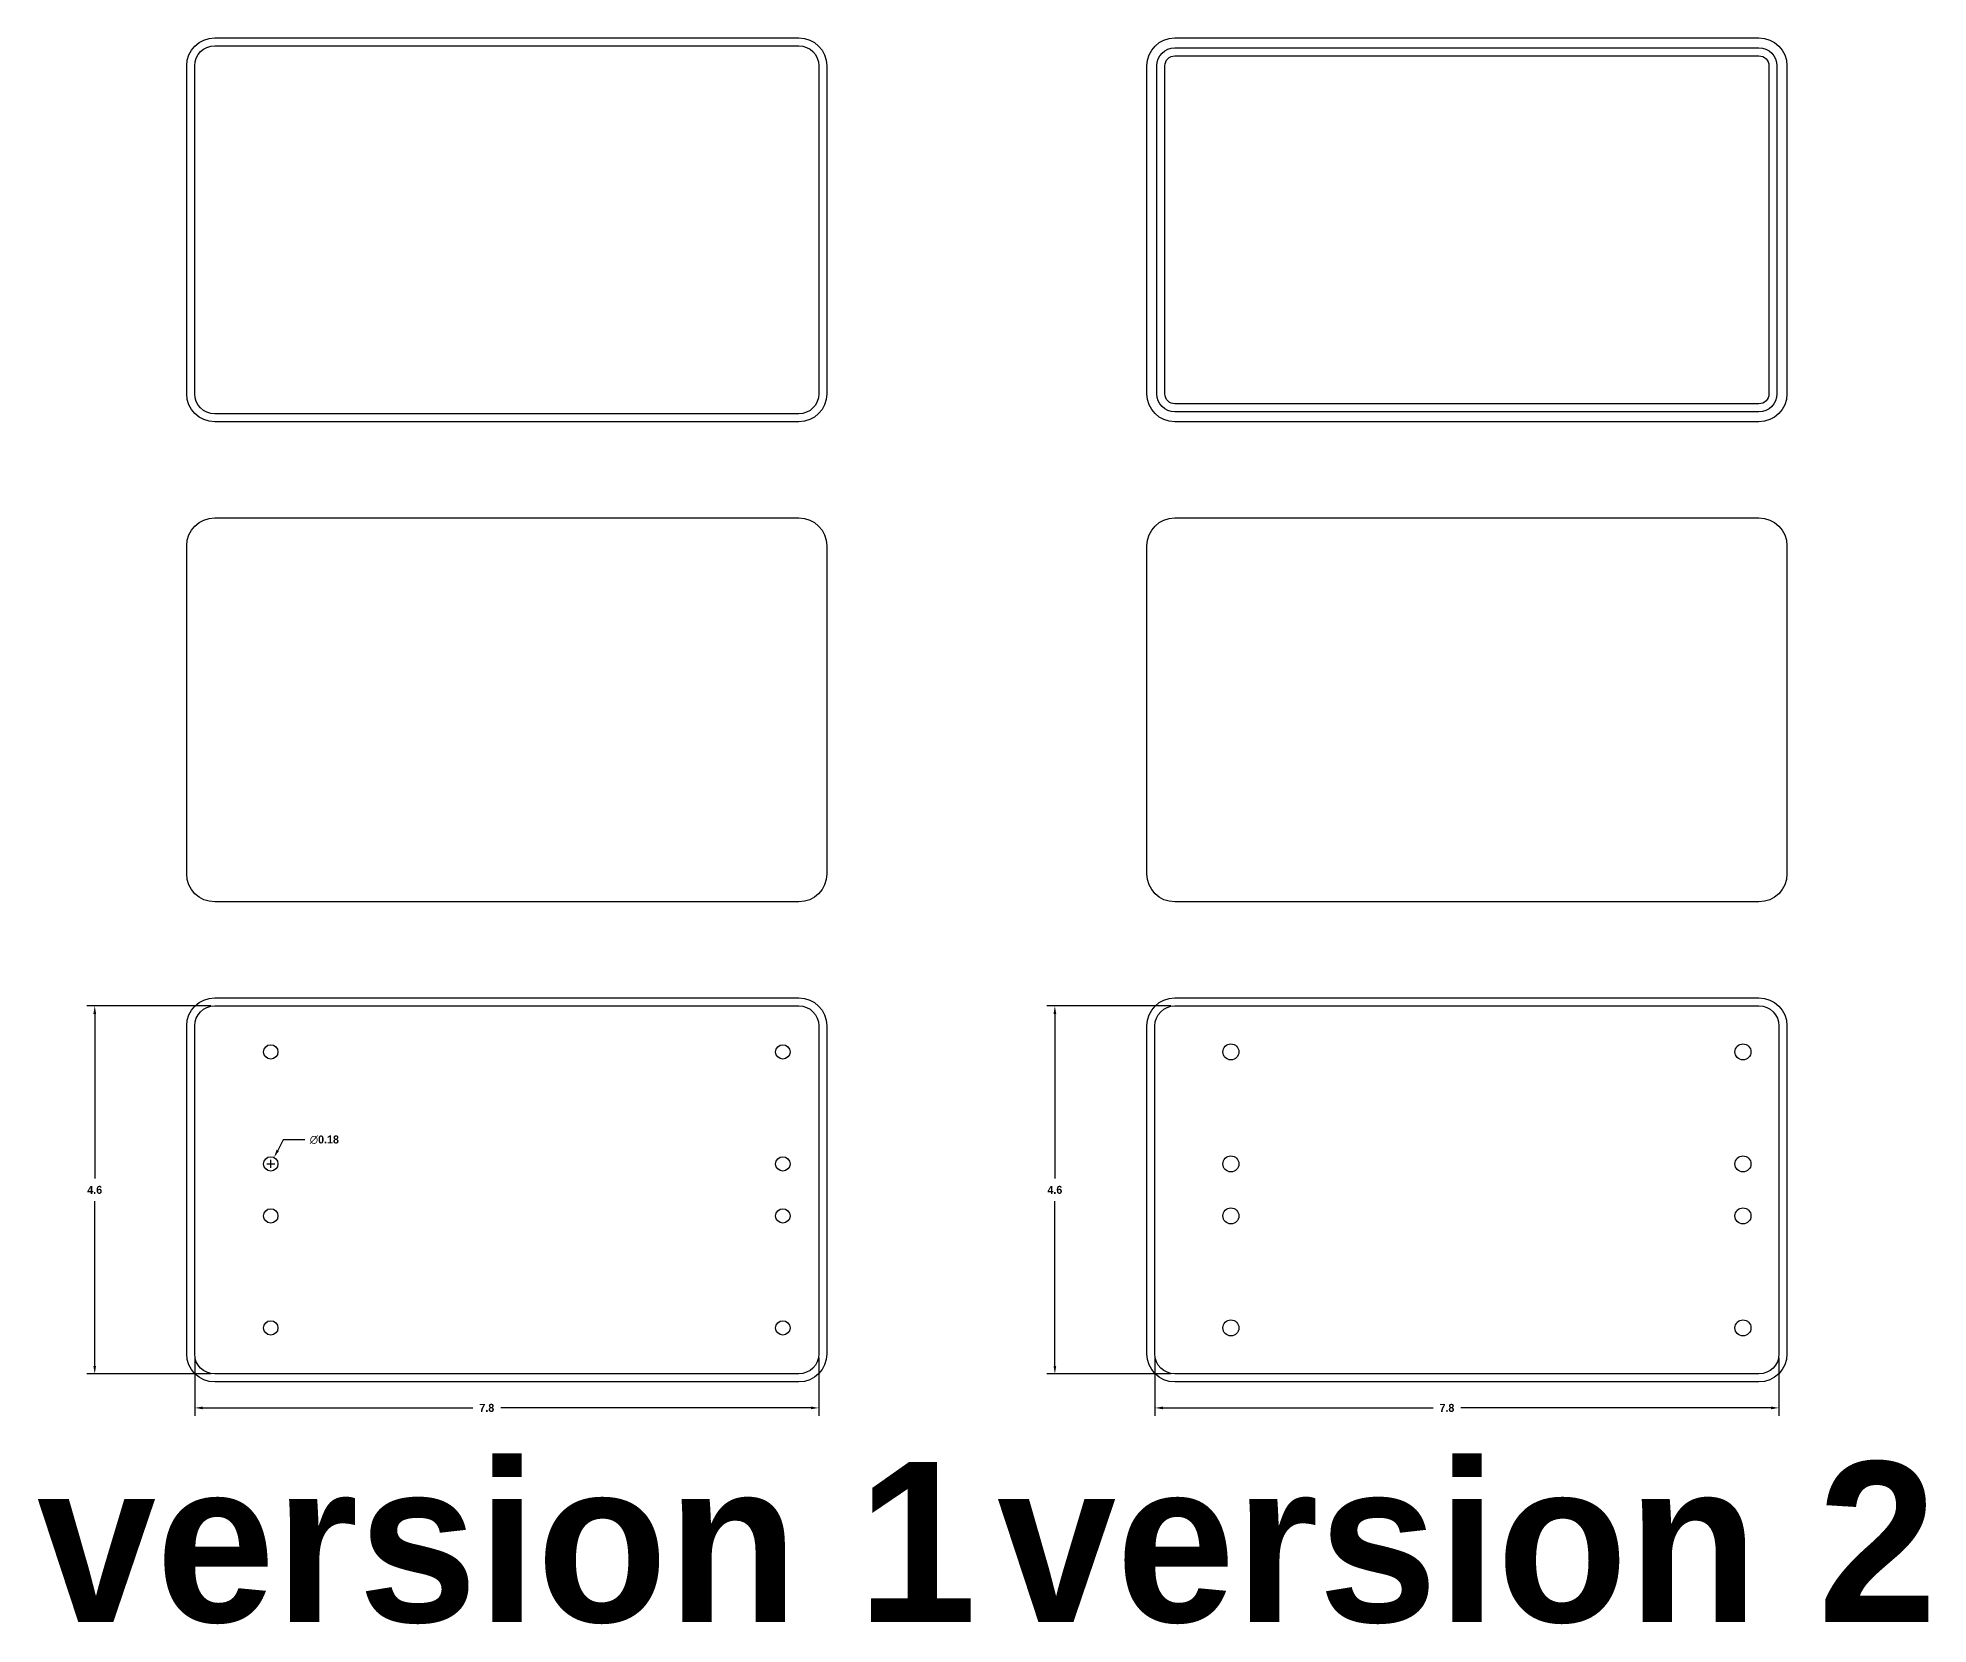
# Model space of a CAD drawing. Header units: inches. Extents: x -2 to 252, y -4 to 336.
# Drawn here: x 9.09 to 32.71, y 20.75 to 40.58 of the extents above; entities that cross this region are included whole.
import ezdxf
from ezdxf.enums import TextEntityAlignment as Align

# ---------------------------------------------------------------- set-up
doc = ezdxf.new("R2010")
doc.units = ezdxf.units.IN
doc.header["$MEASUREMENT"] = 0
for name, color, linetype in [('G-ANNO-DIMS', 1, 'Continuous'), ('G-ANNO-TEXT', 7, 'Continuous'), ('M-ENCL', 171, 'Continuous')]:
    doc.layers.add(name, color=color, linetype=linetype)
doc.styles.add('RJR', font='cityb___.ttf', dxfattribs={"height": 0.1})
doc.dimstyles.new('flux-dims', dxfattribs={"dimtxt": 0.1, "dimasz": 0.1, "dimexe": 0.1, "dimexo": 0.05, "dimgap": 0.09, "dimtad": 0, "dimtih": 1, "dimtoh": 1, "dimdsep": 46, "dimtxsty": 'RJR', "dimcen": 0.05, "dimadec": 0, "dimazin": 0, "dimtfac": 1, "dimtofl": 0, "dimtmove": 0, "dimatfit": 3, "dimfxl": 1, "dimtolj": 1, "dimtzin": 0, "dimarcsym": 0})

# ---------------------------------------------------------------- blocks, each defined once
blk = doc.blocks.new('*D86')
at = {"layer": 'Defpoints', "color": 0, "transparency": 16777216}
for p in [(11.3, 28.475), (9.8, 23.875), (11.3, 23.875)]:
    blk.add_point(p, dxfattribs=at)
at = {"layer": 'G-ANNO-DIMS', "color": 0, "lineweight": -2, "transparency": 16777216}
for p, q in [((11.25, 28.475), (9.7, 28.475)), ((9.8, 28.375), (9.8, 26.316)), ((9.8, 23.975), (9.8, 26.034)), ((11.25, 23.875), (9.7, 23.875))]:
    blk.add_line(p, q, dxfattribs=at)
at = {"layer": 'G-ANNO-DIMS', "color": 0, "transparency": 16777216}
for points in [[(9.783, 28.375), (9.817, 28.375), (9.8, 28.475)], [(9.783, 23.975), (9.817, 23.975), (9.8, 23.875)]]:
    blk.add_solid(points, dxfattribs=at)
at = {"layer": 'G-ANNO-DIMS', "color": 0, "transparency": 16777216, "insert": (9.8, 26.175), "char_height": 0.1, "attachment_point": 5, "style": 'RJR'}
blk.add_mtext('\\A1;4.6', dxfattribs=at)
blk = doc.blocks.new('*D87')
at = {"layer": 'Defpoints', "color": 0, "transparency": 16777216}
for p in [(11.05, 24.125), (18.85, 24.125), (18.85, 23.45)]:
    blk.add_point(p, dxfattribs=at)
at = {"layer": 'G-ANNO-DIMS', "color": 0, "lineweight": -2, "transparency": 16777216}
for p, q in [((11.05, 24.075), (11.05, 23.35)), ((18.85, 24.075), (18.85, 23.35)), ((11.15, 23.45), (14.526, 23.45)), ((18.75, 23.45), (14.874, 23.45))]:
    blk.add_line(p, q, dxfattribs=at)
at = {"layer": 'G-ANNO-DIMS', "color": 0, "transparency": 16777216}
for points in [[(11.15, 23.467), (11.15, 23.433), (11.05, 23.45)], [(18.75, 23.467), (18.75, 23.433), (18.85, 23.45)]]:
    blk.add_solid(points, dxfattribs=at)
at = {"layer": 'G-ANNO-DIMS', "color": 0, "transparency": 16777216, "insert": (14.7, 23.45), "char_height": 0.1, "attachment_point": 5, "style": 'RJR'}
blk.add_mtext('\\A1;7.8', dxfattribs=at)
blk = doc.blocks.new('*D76')
at = {"layer": 'Defpoints', "color": 0, "transparency": 16777216}
for p in [(12.041, 26.58), (11.959, 26.42)]:
    blk.add_point(p, dxfattribs=at)
at = {"layer": 'G-ANNO-DIMS', "color": 0, "lineweight": -2, "transparency": 16777216}
for p, q in [((12.155, 26.802), (12.087, 26.669)), ((12.426, 26.802), (12.155, 26.802)), ((11.95, 26.5), (12.05, 26.5)), ((12, 26.45), (12, 26.55))]:
    blk.add_line(p, q, dxfattribs=at)
at = {"layer": 'G-ANNO-DIMS', "color": 0, "transparency": 16777216}
blk.add_solid([(12.072, 26.677), (12.102, 26.661), (12.041, 26.58)], dxfattribs=at)
at = {"layer": 'G-ANNO-DIMS', "color": 0, "transparency": 16777216, "insert": (12.67, 26.802), "char_height": 0.1, "attachment_point": 5, "style": 'RJR'}
blk.add_mtext('\\A1;∅0.18', dxfattribs=at)
blk = doc.blocks.new('*D88')
at = {"layer": 'Defpoints', "color": 0, "transparency": 16777216}
for p in [(23.3, 28.475), (21.8, 23.875), (23.3, 23.875)]:
    blk.add_point(p, dxfattribs=at)
at = {"layer": 'G-ANNO-DIMS', "color": 0, "lineweight": -2, "transparency": 16777216}
for p, q in [((23.25, 28.475), (21.7, 28.475)), ((21.8, 28.375), (21.8, 26.316)), ((21.8, 23.975), (21.8, 26.034)), ((23.25, 23.875), (21.7, 23.875))]:
    blk.add_line(p, q, dxfattribs=at)
at = {"layer": 'G-ANNO-DIMS', "color": 0, "transparency": 16777216}
for points in [[(21.783, 28.375), (21.817, 28.375), (21.8, 28.475)], [(21.783, 23.975), (21.817, 23.975), (21.8, 23.875)]]:
    blk.add_solid(points, dxfattribs=at)
at = {"layer": 'G-ANNO-DIMS', "color": 0, "transparency": 16777216, "insert": (21.8, 26.175), "char_height": 0.1, "attachment_point": 5, "style": 'RJR'}
blk.add_mtext('\\A1;4.6', dxfattribs=at)
blk = doc.blocks.new('*D89')
at = {"layer": 'Defpoints', "color": 0, "transparency": 16777216}
for p in [(23.05, 24.125), (30.85, 24.125), (30.85, 23.45)]:
    blk.add_point(p, dxfattribs=at)
at = {"layer": 'G-ANNO-DIMS', "color": 0, "lineweight": -2, "transparency": 16777216}
for p, q in [((23.05, 24.075), (23.05, 23.35)), ((30.85, 24.075), (30.85, 23.35)), ((23.15, 23.45), (26.526, 23.45)), ((30.75, 23.45), (26.874, 23.45))]:
    blk.add_line(p, q, dxfattribs=at)
at = {"layer": 'G-ANNO-DIMS', "color": 0, "transparency": 16777216}
for points in [[(23.15, 23.467), (23.15, 23.433), (23.05, 23.45)], [(30.75, 23.467), (30.75, 23.433), (30.85, 23.45)]]:
    blk.add_solid(points, dxfattribs=at)
at = {"layer": 'G-ANNO-DIMS', "color": 0, "transparency": 16777216, "insert": (26.7, 23.45), "char_height": 0.1, "attachment_point": 5, "style": 'RJR'}
blk.add_mtext('\\A1;7.8', dxfattribs=at)

msp = doc.modelspace()

# ---------------------------------------------------------------- linework, layer by layer
at = {"layer": 'M-ENCL'}
for points in [[(11.3, 40.575), (18.6, 40.575, -0.41421356), (18.95, 40.225), (18.95, 36.125, -0.41421356), (18.6, 35.775), (11.3, 35.775, -0.41421356), (10.95, 36.125), (10.95, 40.225, -0.41421356)], [(11.3, 40.475), (18.6, 40.475, -0.41421356), (18.85, 40.225), (18.85, 36.125, -0.41421356), (18.6, 35.875), (11.3, 35.875, -0.41421356), (11.05, 36.125), (11.05, 40.225, -0.41421356)], [(23.3, 40.575), (30.6, 40.575, -0.41421356), (30.95, 40.225), (30.95, 36.125, -0.41421356), (30.6, 35.775), (23.3, 35.775, -0.41421356), (22.95, 36.125), (22.95, 40.225, -0.41421356)], [(23.3, 40.45), (30.6, 40.45, -0.41421356), (30.825, 40.225), (30.825, 36.125, -0.41421356), (30.6, 35.9), (23.3, 35.9, -0.41421356), (23.075, 36.125), (23.075, 40.225, -0.41421356)], [(23.3, 40.35), (30.6, 40.35, -0.41421356), (30.725, 40.225), (30.725, 36.125, -0.41421356), (30.6, 36), (23.3, 36, -0.41421356), (23.175, 36.125), (23.175, 40.225, -0.41421356)], [(11.3, 34.575), (18.6, 34.575, -0.41421356), (18.95, 34.225), (18.95, 30.125, -0.41421356), (18.6, 29.775), (11.3, 29.775, -0.41421356), (10.95, 30.125), (10.95, 34.225, -0.41421356)], [(23.3, 34.575), (30.6, 34.575, -0.41421356), (30.95, 34.225), (30.95, 30.125, -0.41421356), (30.6, 29.775), (23.3, 29.775, -0.41421356), (22.95, 30.125), (22.95, 34.225, -0.41421356)], [(11.3, 28.575), (18.6, 28.575, -0.41421356), (18.95, 28.225), (18.95, 24.125, -0.41421356), (18.6, 23.775), (11.3, 23.775, -0.41421356), (10.95, 24.125), (10.95, 28.225, -0.41421356)], [(11.3, 28.475), (18.6, 28.475, -0.41421356), (18.85, 28.225), (18.85, 24.125, -0.41421356), (18.6, 23.875), (11.3, 23.875, -0.41421356), (11.05, 24.125), (11.05, 28.225, -0.41421356)], [(23.3, 28.575), (30.6, 28.575, -0.41421356), (30.95, 28.225), (30.95, 24.125, -0.41421356), (30.6, 23.775), (23.3, 23.775, -0.41421356), (22.95, 24.125), (22.95, 28.225, -0.41421356)], [(23.3, 28.475), (30.6, 28.475, -0.41421356), (30.85, 28.225), (30.85, 24.125, -0.41421356), (30.6, 23.875), (23.3, 23.875, -0.41421356), (23.05, 24.125), (23.05, 28.225, -0.41421356)]]:
    msp.add_lwpolyline(points, format="xyb", close=True, dxfattribs=at)
for centre, radius in [((12, 27.9), 0.09), ((18.4, 27.9), 0.09), ((24, 27.9), 0.1), ((30.4, 27.9), 0.1), ((12, 26.5), 0.09), ((18.4, 26.5), 0.09), ((24, 26.5), 0.1), ((30.4, 26.5), 0.1), ((12, 25.85), 0.09), ((18.4, 25.85), 0.09), ((24, 25.85), 0.1), ((30.4, 25.85), 0.1), ((12, 24.45), 0.09), ((18.4, 24.45), 0.09), ((24, 24.45), 0.1), ((30.4, 24.45), 0.1)]:
    msp.add_circle(centre, radius, dxfattribs=at)

# ---------------------------------------------------------------- texts
at = {"layer": 'G-ANNO-TEXT', "style": 'RJR'}
for s, p in [('version 1', (14.95, 22.775)), ('version 2', (26.95, 22.775))]:
    msp.add_text(s, height=2, dxfattribs=at).set_placement(p, align=Align.TOP_CENTER)

# ---------------------------------------------------------------- dimensions: what is measured, and where the dimension line sits
at = {"layer": 'G-ANNO-DIMS'}
for base, p1, p2, picture, middle in [((9.8, 23.875), (11.3, 28.475), (11.3, 23.875), '*D86', (9.8, 26.175)), ((21.8, 23.875), (23.3, 28.475), (23.3, 23.875), '*D88', (21.8, 26.175))]:
    dim = msp.add_linear_dim(base=base, p1=p1, p2=p2, angle=90, dimstyle='flux-dims', dxfattribs=at)
    dim.commit()
    dim.dimension.update_dxf_attribs({"geometry": picture, "text_midpoint": middle, "dimtype": 160})
dim = msp.add_diameter_dim_2p(p1=(11.9589, 26.41993), p2=(12.0411, 26.58007), dimstyle='flux-dims', dxfattribs=at)
dim.commit()
dim.dimension.update_dxf_attribs({"geometry": '*D76', "text_midpoint": (12.66995, 26.80248), "dimtype": 163})
for base, p1, p2, picture, middle in [((18.85, 23.45), (11.05, 24.125), (18.85, 24.125), '*D87', (14.7, 23.45)), ((30.85, 23.45), (23.05, 24.125), (30.85, 24.125), '*D89', (26.7, 23.45))]:
    dim = msp.add_linear_dim(base=base, p1=p1, p2=p2, dimstyle='flux-dims', dxfattribs=at)
    dim.commit()
    dim.dimension.update_dxf_attribs({"geometry": picture, "text_midpoint": middle, "dimtype": 160})

doc.saveas('drawing.dxf')
